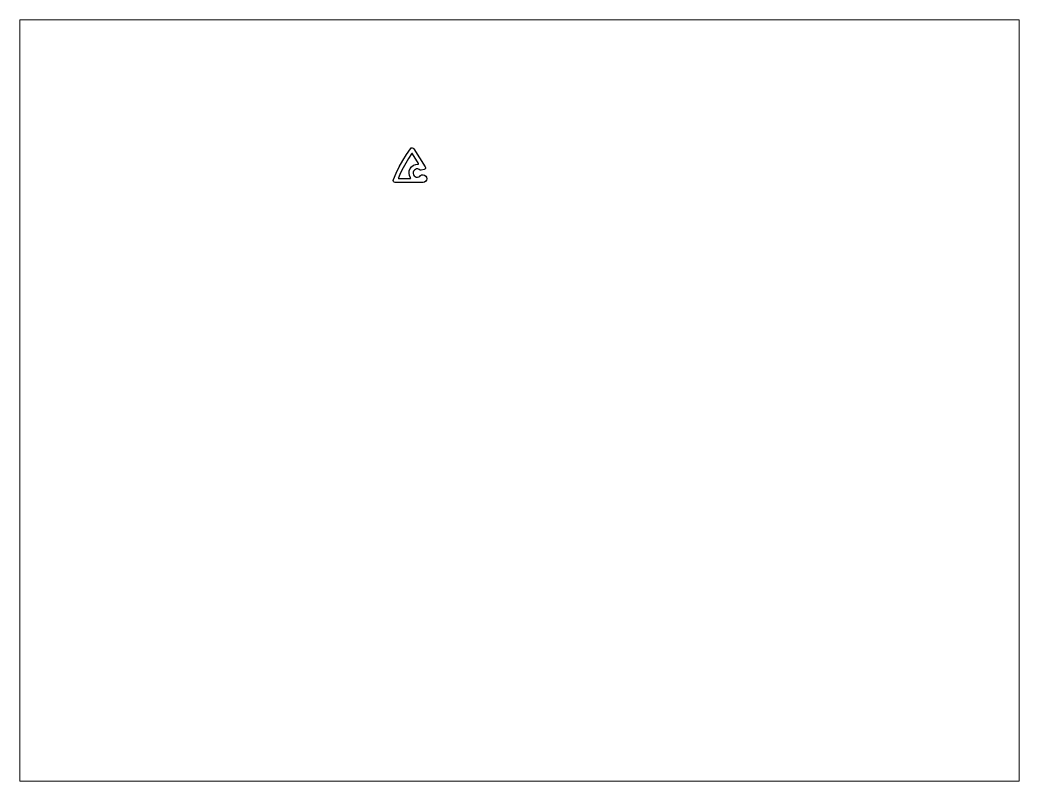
# Paper-space layout 'Layout1' of a CAD drawing. Extents: x 27 to 240, y 20 to 183.
# The model-space entities are those that its viewports show. They can reach past a viewport. Long polylines and large blocks are cut down to what shows.
import ezdxf

# ---------------------------------------------------------------- set-up
doc = ezdxf.new("R2010")
doc.units = 0
doc.header["$LTSCALE"] = 15
doc.layers.get('0').update_dxf_attribs({"linetype": 'CONTINUOUS'})
doc.layers.add('134', color=7, linetype='CONTINUOUS')

msp = doc.modelspace()

# ---------------------------------------------------------------- linework, layer by layer
at = {"layer": '134', "color": 7, "linetype": 'CONTINUOUS'}
for points in [[(149.77, 227.52), (154.12, 220.54, -0.51193), (153.69, 219.49), (152.52, 219.21, -0.203869), (152.13, 219.27, 2.739663), (152.34, 217.22, -0.222234), (152.72, 217.39), (153.3, 217.39, -0.996506), (153.29, 214.52), (142.56, 214.52, -0.539444), (141.83, 215.64), (142.89, 218.09), (144.11, 220.58), (145.45, 223), (146.91, 225.35), (148.43, 227.55, -0.539763)], [(146.6, 221.99), (145.57, 220.13), (144.61, 218.23), (143.73, 216.3, 0.546124), (143.91, 216.02), (148.31, 216.02, 0.606767), (148.47, 216.34, -0.623927), (151.35, 221.55, 0.605747), (151.53, 221.86), (149.21, 225.58, 0.546454), (148.87, 225.59), (147.7, 223.81)]]:
    msp.add_lwpolyline(points, format="xyb", close=True, dxfattribs=at)

psp = doc.layouts.get("Layout1")

# ---------------------------------------------------------------- viewports
at = {"layer": '0', "color": 0, "linetype": 'BYBLOCK', "ltscale": 0.05}
psp.add_viewport(center=(133.35, 101.6), size=(213.36, 162.56), view_center_point=(190.51, 130.3), view_height=293.8955, dxfattribs=at)

doc.saveas('drawing.dxf')
